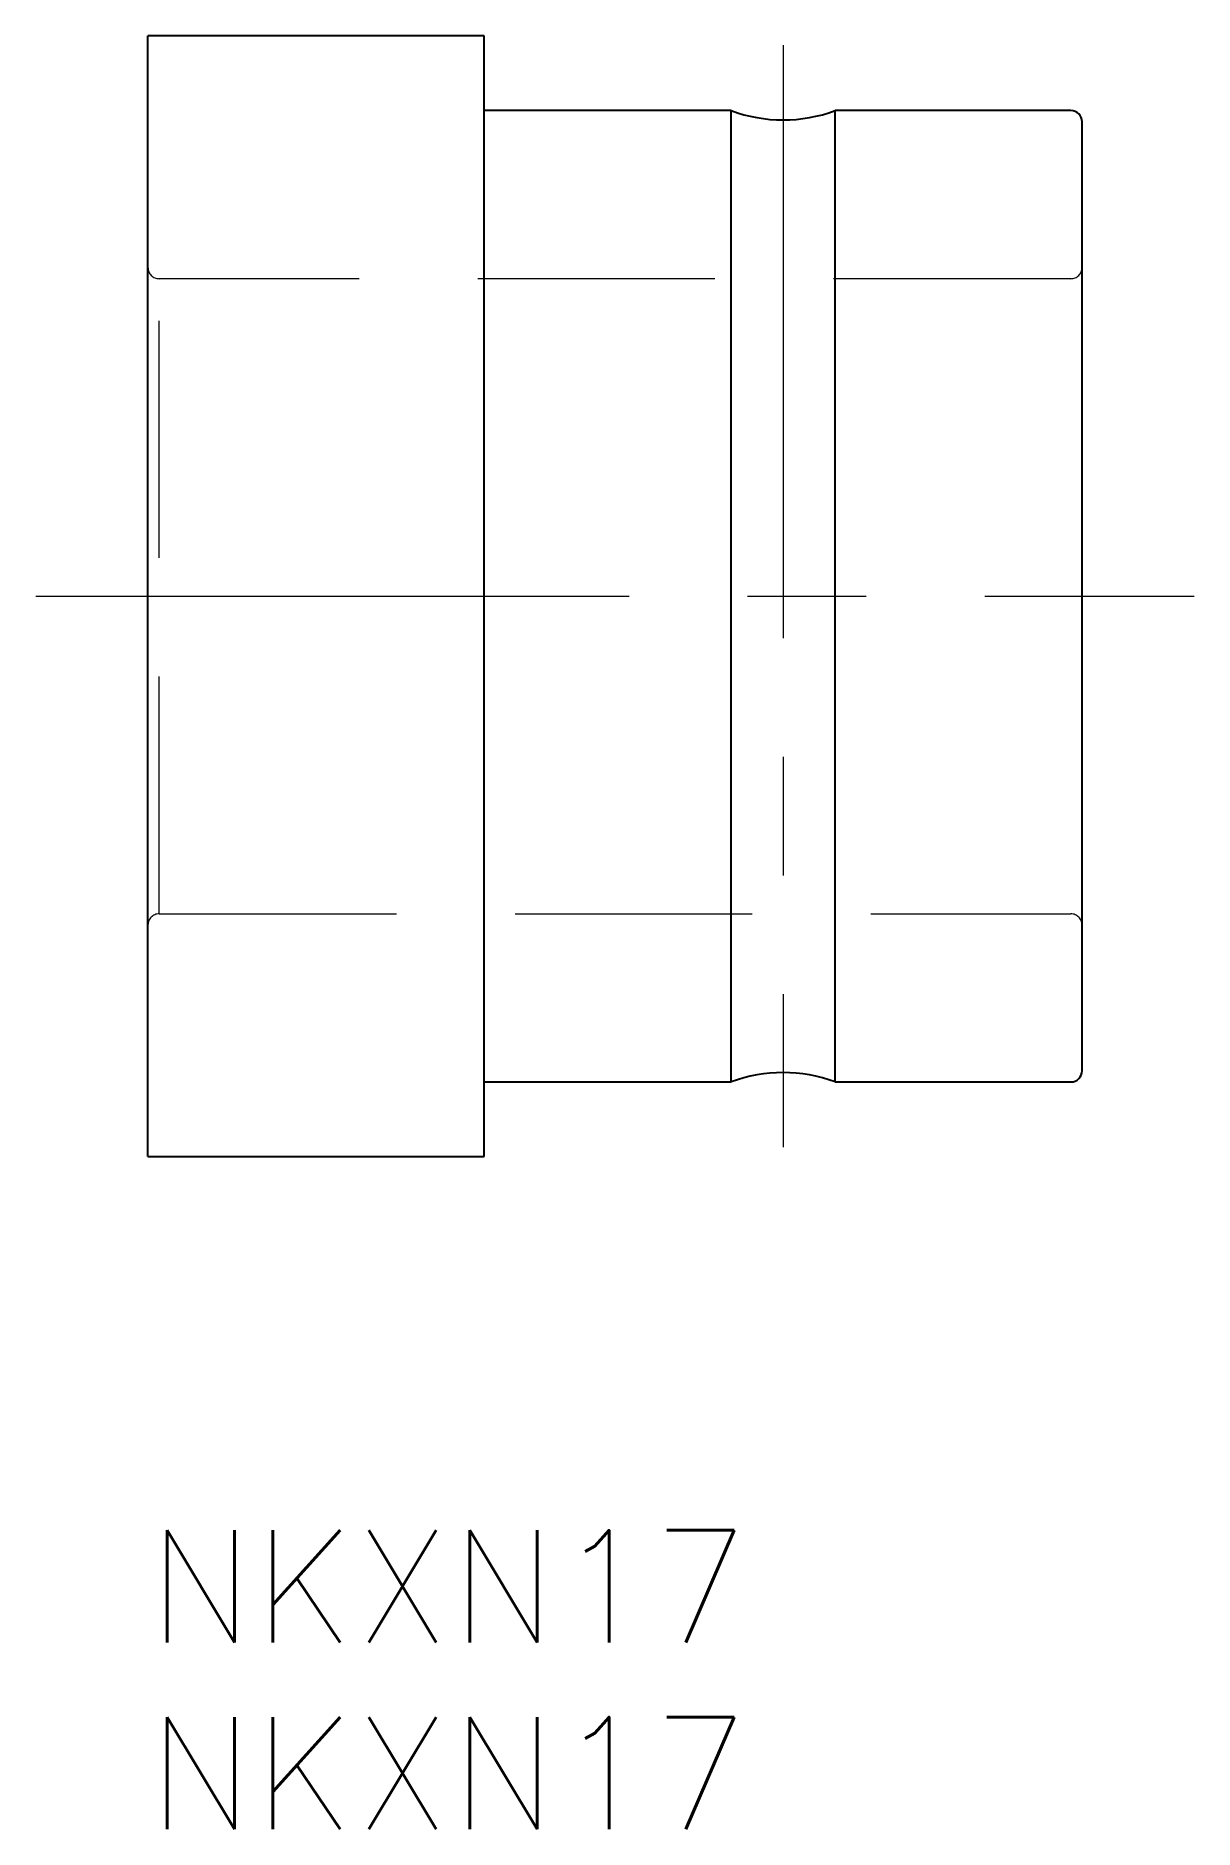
# Model space of a CAD drawing. Header units: millimetres. Extents: x -3 to 28, y -8 to 40.
import ezdxf

# ---------------------------------------------------------------- set-up
doc = ezdxf.new("R2010")
doc.units = ezdxf.units.MM
doc.header["$LTSCALE"] = 0.5
doc.linetypes.add('CENTER', pattern=[50.8, 31.75, -6.35, 6.35, -6.35])
doc.linetypes.add('DASHED', pattern=[19.05, 12.7, -6.35])
for name, color, linetype, lineweight in [('MSM_CENTER', 1, 'CENTER', 13), ('MSM_CONTINUOUS', 7, 'Continuous', 25), ('MSM_DASHED', 4, 'DASHED', 13), ('MSM_PART_NUMBER', 7, 'Continuous', 25)]:
    doc.layers.add(name, color=color, linetype=linetype, lineweight=lineweight)
doc.styles.get("Standard").update_dxf_attribs({"font": 'txt.shx', "height": 3, "bigfont": 'bigfont.shx'})

msp = doc.modelspace()

# ---------------------------------------------------------------- linework, layer by layer
at = {"layer": 'MSM_CENTER'}
for p, q in [((17, 39.75), (17, 10.25)), ((-3, 25), (28, 25))]:
    msp.add_line(p, q, dxfattribs=at)
at = {"layer": 'MSM_CONTINUOUS'}
for p, q in [((9, 40), (0, 40)), ((0, 10), (0, 40)), ((9, 10), (9, 40)), ((15.608, 38), (9, 38)), ((15.608, 12), (15.608, 38)), ((24.7, 38), (18.392, 38)), ((18.392, 12), (18.392, 38)), ((25, 12.3), (25, 37.7)), ((9, 12), (15.608, 12)), ((18.392, 12), (24.7, 12)), ((0, 10), (9, 10))]:
    msp.add_line(p, q, dxfattribs=at)
for centre, radius, start, end in [((17, 41.75), 4, 249.6359, 290.3641), ((24.7, 37.7), 0.3, 360, 90), ((17, 8.25), 4, 69.6359, 110.3641), ((24.7, 12.3), 0.3, 270, 0)]:
    msp.add_arc(centre, radius, start, end, dxfattribs=at)
at = {"layer": 'MSM_DASHED'}
for p, q in [((24.7, 33.5), (0.3, 33.5)), ((0.3, 16.501), (0.3, 33.499)), ((0.3, 16.5), (24.7, 16.5))]:
    msp.add_line(p, q, dxfattribs=at)
for centre, start, end in [((0.3, 33.8), 180, 270), ((24.7, 33.8), 270, 0), ((0.3, 16.2), 90, 180), ((24.7, 16.2), 360, 90)]:
    msp.add_arc(centre, 0.3, start, end, dxfattribs=at)

# ---------------------------------------------------------------- texts
at = {"layer": 'MSM_PART_NUMBER'}
for p in [(0, -3), (0, -8)]:
    msp.add_text('NKXN17', height=3, dxfattribs=at).set_placement(p)

doc.saveas('drawing.dxf')
